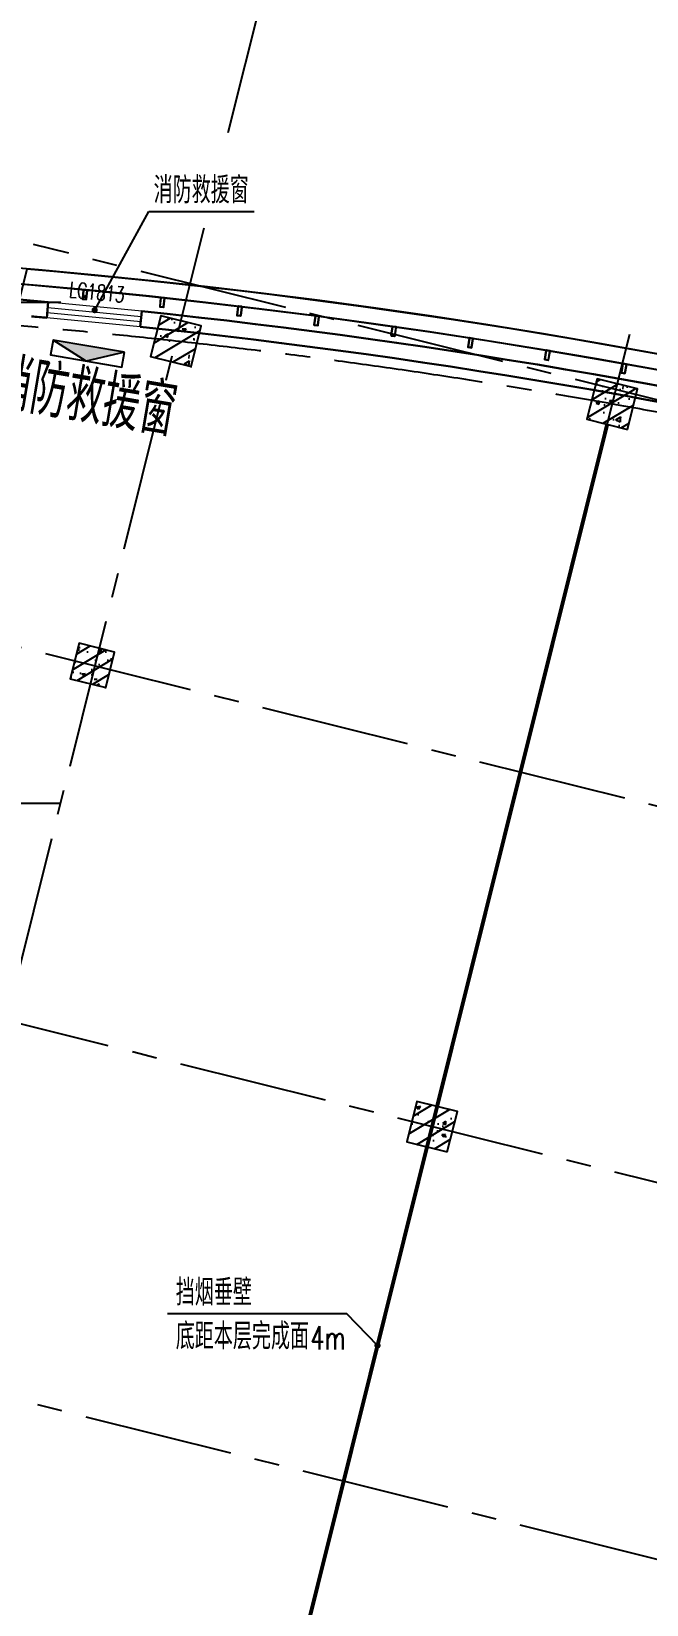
# Model space of a CAD drawing. Extents: x 138868 to 1251000, y -188972 to 132579.
# Drawn here: x 692675 to 704455, y 82828 to 112964 of the extents above; entities that cross this region are included whole.
import ezdxf
from ezdxf.enums import TextEntityAlignment as Align

# ---------------------------------------------------------------- set-up
doc = ezdxf.new("R2010")
doc.units = 0
doc.linetypes.add('CENTER2', pattern=[28.575000000000003, 19.05, -3.175, 3.175, -3.175])
doc.layers.get('0').update_dxf_attribs({"color": 8})
doc.layers.get('Defpoints').update_dxf_attribs({"color": 8})
for name, color, linetype in [('#幕墙线-平面', 8, 'Continuous'), ('#文字', 8, 'Continuous'), ('#标注', 8, 'Continuous'), ('#结构边线+内凹外凸边线', 8, 'Continuous'), ('#轴线', 8, 'CENTER2'), ('COLUMN', 8, 'Continuous'), ('CURTWALL', 8, 'Continuous'), ('DIM_LEAD', 8, 'Continuous'), ('WINDOW_TEXT', 8, 'Continuous'), ('建-填充', 8, 'Continuous'), ('救援窗', 8, 'Continuous'), ('数据中心轮廓线', 8, 'Continuous')]:
    doc.layers.add(name, color=color, linetype=linetype)
for name, color, linetype, lineweight in [('A-WALL', 8, 'Continuous', 50), ('PUB_TEXT', 8, 'Continuous', 5), ('WALL', 8, 'Continuous', 30), ('WINDOW', 8, 'Continuous', 13)]:
    doc.layers.add(name, color=color, linetype=linetype, lineweight=lineweight)
doc.styles.add('_TCH_DIM', font='SIMPLEX', dxfattribs={"bigfont": 'GBCBIG'})
doc.styles.add('_TCH_WINDOW', font='SIMPLEX', dxfattribs={"height": 3.5, "bigfont": 'GBCBIG'})
doc.styles.add('JHZX', font='jrs.shx', dxfattribs={"width": 0.6, "bigfont": 'jhz.shx'})
doc.styles.add('图纸文字', font='txt.shx', dxfattribs={"width": 0.5, "bigfont": 'HZTXT.shx'})
doc.dimstyles.new('JZBZ-300', dxfattribs={"dimscale": 300, "dimtxt": 3, "dimasz": 1.5, "dimexe": 1, "dimexo": 1, "dimgap": 0.5, "dimtad": 1, "dimdec": 0, "dimdsep": 46, "dimtxsty": 'JHZX', "dimblk1": 'ARCHTICK', "dimblk2": 'ARCHTICK', "dimsah": 1, "dimcen": 0, "dimclrd": 1, "dimclre": 1, "dimclrt": 2, "dimadec": 1, "dimazin": 2, "dimtfac": 1, "dimtdec": 0, "dimtix": 1, "dimtmove": 0, "dimatfit": 3, "dimfxl": 1, "dimtolj": 1, "dimlwd": -1, "dimlwe": -1, "dimarcsym": 1})

# ---------------------------------------------------------------- blocks, each defined once
blk = doc.blocks.new('_FZH')
at = {"layer": '建-填充', "ltscale": 300}
h = blk.add_hatch(dxfattribs=at)
h.set_pattern_fill('钢筋混凝土', color=256, scale=0.1249999999999999, angle=-90.00000000000001)
h.set_pattern_definition([(315, (-0.5000000000000284, 0.5), (0.2209708691207961, 0.2209708691207959), []), (320, (-0.5000000000000284, 0.5), (-0.07844016872824407, -0.8965752282509413), [0.09374999999999993, -1.031249999999999]), (265, (-0.5000000000000284, 0.5), (0.9402401671250143, 0.1734391670162496), [0.07499999999999994, -0.8249999999999994]), (10.45139999999998, (-0.5065366750000067, 0.4252853999999786), (0.8617994275761914, -0.7231367271425267), [0.07967523749999997, -0.8764276399999996]), (316.1842, (-0.2500000000000284, 0.5), (-0.2068987679112728, -1.334051310782055), [0.1406249999999999, -1.546874999999999]), (6.635599999999983, (-0.2672416337500465, 0.3888290687499705), (1.217647338625552, -1.168328381935879), [0.1195128599999999, -1.314641249999999]), (261.1841999999999, (-0.2500000000000284, 0.5), (1.217648251156655, -1.168327431417034), [0.1124999999999999, -1.237499999999999]), (291, (-0.3125000000000284, 0.375), (-0.5032736133316734, -0.7461338151480765), [0.09374999999999993, -1.031249999999999]), (236, (-0.3125000000000284, 0.375), (0.9064375563085658, -0.3041441649019772), [0.07499999999999994, -0.8249999999999994]), (341.4514, (-0.3544395075000182, 0.3128222087499921), (0.4031631208874401, -1.050278285726862), [0.07967523749999997, -0.8764276399999996]), (307.5, (-0.5000000000000284, 0.5), (0.4161173172891392, -0.01519981914661343), [0, -0.8149999999999995, 0, -0.8374999999999995, 0, -0.8281249999999994]), (277.5, (-0.5000000000000284, 0.5), (0.49301463985295, -0.3288369218026856), [0, -0.4774999999999997, 0, -0.7962499999999995, 0, -0.3156249999999998]), (237.5, (-0.5000000000000284, 0.7787500000000023), (-0.02819358966797485, -0.6672780452155109), [0, -0.3124999999999999, 0, -0.9749999999999995, 0, -1.293749999999999]), (227.5, (-0.5000000000000284, 0.9037500000000023), (0.1251312279153969, -0.7289827116779823), [0, -0.4062499999999997, 0, -0.6474999999999995, 0, -0.9187499999999994])])
h.paths.add_polyline_path([(-0.5000000000000284, 0.5), (-0.5000000000000284, -0.5), (0.4999999999999716, -0.5), (0.4999999999999716, 0.5)])
at = {"layer": '#结构边线+内凹外凸边线'}
blk.add_lwpolyline([(-0.5000000000000284, -0.5), (0.4999999999999716, -0.5), (0.4999999999999716, 0.5), (-0.5000000000000284, 0.5)], close=True, dxfattribs=at)
blk = doc.blocks.new('$WINLIB2D$00000001')
for points in [[(-0.4999999999999964, 0.5000000000000142), (-0.4999999999999964, -0.4999999999999858)], [(-0.4999999999999964, 0.5000000000000142), (0.5000000000000036, 0.5000000000000142)], [(0.5000000000000036, -0.4999999999999858), (0.5000000000000036, 0.5000000000000142)], [(0.5000000000000036, 0.1666666666666714), (-0.4999999999999964, 0.1666666666666714)], [(0.5000000000000036, -0.1666666666666572), (-0.4999999999999964, -0.1666666666666572)], [(-0.4999999999999964, -0.4999999999999858), (0.5000000000000036, -0.4999999999999858)]]:
    blk.add_lwpolyline(points)
blk = doc.blocks.new('A$C6e55dde9')
at = {"layer": '救援窗'}
h = blk.add_hatch(color=256, dxfattribs=at)
edge = h.paths.add_edge_path()
edge.add_arc((-838.8111760434695, -143.3865258190199), 838.811176043564, 350.47785121665, 360.0000000000175)
edge.add_arc((838.8111760437023, -143.3865258189617), 838.8111760435627, 179.9999999999825, 189.52214878335)
edge.add_line((11.55737061565742, -282.1501033917884), (692.9326290938072, 0))
edge.add_line((692.9326290939935, 5.820766091346741e-11), (-692.9326290938072, 5.820766091346741e-11))
edge.add_line((-692.9326290939935, 0), (-11.55737061584352, -282.1501033917884))
edge = h.paths.add_edge_path()
edge.add_line((-11.55737061565742, -282.1501033917302), (9.313261273291573e-11, -286.7730516374926))
edge.add_line((2.328306436538696e-10, -286.7730516374577), (11.55737061598338, -282.1501033916953))
edge.add_arc((838.8111760437023, -143.3865258189617), 838.811176043564, 179.9999999999825, 189.52214878335, ccw=False)
edge.add_arc((-838.8111760434695, -143.3865258190199), 838.8111760435627, -9.52214878335002, 1.750777300912887e-11, ccw=False)
blk.add_lwpolyline([(692.9326290939935, 5.820766091346741e-11), (-692.9326290939935, 0), (-692.9326290937606, -286.7730516374577), (692.9326290935278, -286.7730516375159)], close=True, dxfattribs=at)
blk.add_lwpolyline([(692.9326290939935, 5.820766091346741e-11), (2.328306436538696e-10, -286.7730516374577), (-692.9326290939935, 0)], dxfattribs=at)
blk = doc.blocks.new('A$Cf5e5299f')
at = {"layer": '#标注', "ltscale": 300}
blk.add_blockref('A$C6e55dde9', (0, 0), dxfattribs=at)
at = {"layer": '#文字', "style": '图纸文字', "width": 0.7}
blk.add_text('消防救援窗', height=1000, dxfattribs=at).set_placement((-1646.082231758744, -1458.181618343457))
blk = doc.blocks.new('*U3166')
blk.add_line((-8.960830237663566e-17, -20), (0, 0))
blk.add_circle((0, -24), 4)
at = {"style": 'JHZX', "width": 0.75}
blk.add_attdef('AXES', text='', height=4, dxfattribs=at).set_placement((0, -24), align=Align.MIDDLE_CENTER)
blk = doc.blocks.new('_ARCHTICK')
at = {"color": 0, "linetype": 'ByBlock', "const_width": 0.15}
blk.add_lwpolyline([(-0.5, -0.5), (0.5, 0.5)], dxfattribs=at)
blk = doc.blocks.new('*D3303')
at = {"layer": '#标注', "ltscale": 300, "transparency": 16777216}
for p, q in [((619690.8966844854, 99692.36909648812), (618493.7441984474, 101943.8854600347)), ((772030.3676290057, 79636.49725693118), (773769.463448728, 81501.44919732271))]:
    blk.add_line(p, q, dxfattribs=at)
blk.add_arc((681801.9844985382, -17121.59754685307), 134550.0001244253, 46.99999999366518, 117.9999999999996, dxfattribs=at)
at = {"layer": 'Defpoints', "color": 0, "ltscale": 300, "transparency": 16777216}
for p in [(726346.5674255104, 109840.9271025289), (619831.7381533211, 99427.48481863046), (771825.7681209628, 79417.09114646805), (681801.9844985382, -17121.59754685307)]:
    blk.add_point(p, dxfattribs=at)
at = {"layer": '#标注', "ltscale": 300, "transparency": 16777216, "xscale": 450, "yscale": 450, "zscale": 450}
for p, rotation in [((618634.5856672832, 101679.001182177), 207.9999999999996), ((773564.8639406849, 81282.0430868596), 316.9999999936652)]:
    blk.add_blockref('_ARCHTICK', p, dxfattribs=dict(at, rotation=rotation))
at = {"layer": '#标注', "ltscale": 300, "transparency": 16777216, "insert": (699442.5994007268, 116872.1755902029), "char_height": 900, "attachment_point": 5, "rotation": 352.4999999968324, "style": 'JHZX'}
blk.add_mtext('\\A1;71°', dxfattribs=at)
blk = doc.blocks.new('*D3304')
at = {"layer": '#标注', "ltscale": 300, "transparency": 16777216}
for p, q in [((747351.1665590552, 97798.35182484536), (748020.0357641212, 98971.00437009742)), ((772030.3676290058, 79636.49725693109), (772951.0654165562, 80623.82475547021))]:
    blk.add_line(p, q, dxfattribs=at)
blk.add_arc((681801.9844985381, -17121.59754685324), 133350.0001244256, 46.99999999366514, 60.29999991711373, dxfattribs=at)
at = {"layer": 'Defpoints', "color": 0, "ltscale": 300, "transparency": 16777216}
for p in [(747202.5289581486, 97537.762370729), (764935.6845109796, 87142.54036942992), (771825.7681209629, 79417.09114646801), (681801.9844985381, -17121.59754685324)]:
    blk.add_point(p, dxfattribs=at)
at = {"layer": '#标注', "ltscale": 300, "transparency": 16777216, "xscale": 450, "yscale": 450, "zscale": 450}
for p, rotation in [((747871.3981632144, 98710.414915981), 150.2999999171138), ((772746.4659085132, 80404.41864500713), 316.9999999936651)]:
    blk.add_blockref('_ARCHTICK', p, dxfattribs=dict(at, rotation=rotation))
at = {"layer": '#标注', "ltscale": 300, "transparency": 16777216, "insert": (761196.32746777, 90763.25235255389), "char_height": 900, "attachment_point": 5, "rotation": 323.64999995538943, "style": 'JHZX'}
blk.add_mtext('\\A1;13.3°', dxfattribs=at)
blk = doc.blocks.new('*D3305')
at = {"layer": '#标注', "ltscale": 300, "transparency": 16777216}
for p, q in [((713808.2513159963, 111248.5271582599), (714134.8458755375, 112558.4263906635)), ((747351.1665590551, 97798.35182484557), (748020.0357641212, 98971.0043700982))]:
    blk.add_line(p, q, dxfattribs=at)
blk.add_arc((681801.9844985381, -17121.59754685304), 133350.0001244262, 60.29999991711374, 75.99999999999899, dxfattribs=at)
at = {"layer": 'Defpoints', "color": 0, "ltscale": 300, "transparency": 16777216}
for p in [(713735.6747473164, 110957.4384403771), (737030.7245299306, 104253.8893017249), (747202.5289581484, 97537.76237072906), (681801.9844985381, -17121.59754685304)]:
    blk.add_point(p, dxfattribs=at)
at = {"layer": '#标注', "ltscale": 300, "transparency": 16777216, "xscale": 450, "yscale": 450, "zscale": 450}
for p, rotation in [((714062.2693068574, 112267.3376727807), 165.999999999999), ((747871.3981632147, 98710.41491598173), 330.2999999171137)]:
    blk.add_blockref('_ARCHTICK', p, dxfattribs=dict(at, rotation=rotation))
at = {"layer": '#标注', "ltscale": 300, "transparency": 16777216, "insert": (731655.221141472, 107205.6212330963), "char_height": 900, "attachment_point": 5, "rotation": 338.1499999585564, "style": 'JHZX'}
blk.add_mtext('\\A1;15.7°', dxfattribs=at)
blk = doc.blocks.new('*D3306')
at = {"layer": '#标注', "ltscale": 300, "transparency": 16777216}
for p, q in [((681801.9844985388, 115178.402575583), (681801.9844985389, 116528.4025775727)), ((713808.2513159964, 111248.5271582599), (714134.8458755373, 112558.4263906631))]:
    blk.add_line(p, q, dxfattribs=at)
blk.add_arc((681801.9844985381, -17121.59754685307), 133350.0001244258, 75.99999999999899, 89.9999999999997, dxfattribs=at)
at = {"layer": 'Defpoints', "color": 0, "ltscale": 300, "transparency": 16777216}
for p in [(681801.9844985388, 114878.4025755831), (703428.4105648465, 114463.0528831377), (713735.6747473165, 110957.4384403771), (681801.9844985381, -17121.59754685307)]:
    blk.add_point(p, dxfattribs=at)
at = {"layer": '#标注', "ltscale": 300, "transparency": 16777216, "xscale": 450, "yscale": 450, "zscale": 450}
for p, rotation in [((681801.9844985389, 116228.4025775728), 179.9999999999997), ((714062.2693068574, 112267.3376727803), 345.999999999999)]:
    blk.add_blockref('_ARCHTICK', p, dxfattribs=dict(at, rotation=rotation))
at = {"layer": '#标注', "ltscale": 300, "transparency": 16777216, "insert": (698126.3830628227, 115829.9595890002), "char_height": 900, "attachment_point": 5, "rotation": 352.9999999999993, "style": 'JHZX'}
blk.add_mtext('\\A1;14°', dxfattribs=at)
blk = doc.blocks.new('LZ')
at = {"layer": '#幕墙线-平面', "ltscale": 250}
for points in [[(-32.49999999988358, -9.730402962304652e-05, -0.414213562373095), (-40.00002245465294, 7.499880241084611), (-40.00051645992789, 172.4998802403279, -0.414213562373095), (-32.50053891458083, 179.9999026951264), (32.49946108506992, 180.0000973032147, -0.414213562373095), (39.99948353983928, 172.5001197580132), (39.9999775448814, 7.500119758740766, -0.4142135623730949), (32.49999999976717, 9.730400051921606e-05)], [(-32.50001796381548, 5.999902695941273, -0.4142135623730951), (-34.00002245488577, 7.499898204987403), (-34.00051645981148, 172.4998982042016, -0.4142135623730951), (-32.50052095076535, 173.9999026951555), (32.49947904876899, 174.0000973032147, -0.4142135623730951), (33.99948353983928, 172.5001017941977), (33.9999775448814, 7.500101794925286, -0.4142135623730951), (32.49998203583527, 6.000097303971415)]]:
    blk.add_lwpolyline(points, format="xyb", close=True, dxfattribs=at)

msp = doc.modelspace()

# ---------------------------------------------------------------- linework, layer by layer
at = {"layer": '#幕墙线-平面', "ltscale": 500}
msp.add_lwpolyline([(761785.7021367899, 80236.5293820416, 0.2860734634963688), (629644.3737756824, 97576.19508340204, 0.4324632496480859), (625892.3873621356, 86538.02304446994), (640625.2731387625, 58829.49485344224, 0.3897332674103929), (650836.5475836173, 55230.53932774154, -0.2739152575343032), (730366.7564053333, 44807.01384322852, 0.3893999561442285), (741154.2845651149, 45646.18442381307), (762558.2004719381, 68599.07411428931, 0.4327152502695922)], format="xyb", close=True, dxfattribs=at)
at = {"layer": '#幕墙线-平面'}
msp.add_lwpolyline([(761595.2647135956, 80004.72431771568, 0.2860734634963688), (629768.5585628725, 97303.10510073969, 0.432463249648085), (626157.271639935, 86678.86451341532), (640890.1574166203, 58970.33632227796, 0.3897332674103919), (650718.5090697638, 55506.34162876027, -0.2739152575343032), (730551.8826010458, 45043.08224785113, 0.3893999561442295), (740934.8784545397, 45850.78393173584), (762338.7943614523, 68803.67362230801, 0.4327152502695888), (761595.2647205242, 80004.72431202367)], format="xyb", dxfattribs=at)
at = {"layer": '#轴线', "ltscale": 150}
for p, q in [((684080.6178909391, 61461.40198159701), (695983.175158265, 109199.9517297034)), ((743294.9558807765, 96270.12496457488), (692712.6620369172, 108881.7072678914)), ((670368.7748305406, 107778.4023969982), (693235.1942601376, 107778.4023969982)), ((692231.1019916576, 59429.25805855973), (704133.6592589831, 107167.8078066662)), ((741468.4455689988, 88944.3922311911), (690886.151725139, 101555.9745345077)), ((670368.7748305725, 98178.40233790182), (693235.1942601695, 98178.40233790182)), ((748212.8874651808, 80048.5183661987), (689192.6984016527, 94763.9042328361)), ((738081.5389762865, 75360.2518455938), (687499.2451324551, 87971.83414890448))]:
    msp.add_line(p, q, dxfattribs=at)
msp.add_arc((681801.9845202183, -17121.59760284243), 124899.9999998406, 45.62366798156813, 118.9562780656252, dxfattribs=at)
at = {"layer": 'A-WALL', "const_width": 75}
msp.add_lwpolyline([(692956.8677936664, 62340.14546348597), (703702.364466018, 105437.9786383249)], dxfattribs=at)
at = {"layer": 'CURTWALL'}
msp.add_lwpolyline([(627737.8805416012, 96357.75140379427, -0.2908992325011202), (761595.2648710769, 80004.72431165114, -0.4327152502716877), (762338.7945111117, 68803.6736218388), (740934.8786046377, 45850.78393173695, -0.3893999561661724), (730551.8827509871, 45043.08224797505, 0.2739152575397938), (650718.5092216709, 55506.34162953566, -0.3897332673818215), (640890.1575669281, 58970.33632188418), (626157.271790033, 86678.86451341637, -0.432463249619753), (629768.5587127474, 97303.10510063928, -0.08556401828085222), (671084.7853147958, 108120.6941065352)], format="xyb", dxfattribs=at)
at = {"layer": 'DIM_LEAD'}
for p, q in [((693885.4212146131, 107625.6331039791), (694920.8998460835, 109513.9726777082)), ((694920.8998460835, 109513.9726777082), (696941.969451501, 109513.9726777082)), ((698717.0902436341, 88397.46159184154), (695281.344035604, 88397.46159184154)), ((699302.6145255766, 87791.54546487721), (698717.0902436341, 88397.46159184154))]:
    msp.add_line(p, q, dxfattribs=at)
at = {"layer": 'DIM_LEAD', "const_width": 60}
for points in [[(693870.9969048202, 107599.3283651096, 1), (693899.8455244061, 107651.9378428487, 1)], [(699323.4616057626, 87769.9723508759, 1), (699281.7674453906, 87813.11857887852, 1)]]:
    msp.add_lwpolyline(points, format="xyb", close=True, dxfattribs=at)
at = {"layer": 'WALL'}
for p, q in [((692967.0219789841, 107479.1694920137), (692995.9463695583, 107777.7796506989)), ((694787.5610663577, 107604.2377876996), (694758.6366757834, 107305.6276290145))]:
    msp.add_line(p, q, dxfattribs=at)
for centre, radius, start, end in [((681801.9819786181, -17121.60049683967), 125400.0000000996, 84.87861431274243, 85.1309932747686), ((681801.9819786185, -17121.60049684043), 125400.0000001003, 68.09633819382181, 84.05617978798189), ((681801.9819786167, -17121.60049683892), 125100.0000000989, 84.87960046216887, 85.01393313417105), ((681801.9819786185, -17121.60049684031), 125100.0000001002, 68.09732434386598, 84.05519364640388)]:
    msp.add_arc(centre, radius, start, end, dxfattribs=at)
at = {"layer": '数据中心轮廓线'}
msp.add_lwpolyline([(634798.053648137, 99782.76704069378, -0.07427249549824926), (671011.2840356373, 108415.4916355753), (673463.9465926089, 98578.39941566746), (690140.0232247936, 98578.40212819184), (692592.6851224632, 108415.4916298101, -0.07427249536330699), (728805.9154426176, 99782.7670407251, -0.07427249536330699)], format="xyb", dxfattribs=at)

# ---------------------------------------------------------------- block references
at = {"layer": '#幕墙线-平面', "ltscale": 300}
for p, xscale, rotation in [((693705.9992150259, 108013.4671060111), -1, 174.5658439220602), ((695188.6235347637, 107863.5530419129), -1, 173.8865935770262), ((696669.3664553959, 107696.0731831546), -1, 173.2073432319924), ((698148.0198687916, 107511.0510678667), -1, 172.5280928869586), ((699624.3759604855, 107308.5126996224), -1, 171.8488425419246), ((701098.2272388847, 107088.4865437822), -0.9999999999999998, 171.1695921968908), ((702569.3665644303, 106851.0035234938), -1, 170.4903418518568), ((704037.5871787101, 106596.0970153463), -0.9999999999999998, 169.811091506823)]:
    msp.add_blockref('LZ', p, dxfattribs=dict(at, xscale=xscale, rotation=rotation))
at = {"layer": '#标注'}
ref = msp.add_blockref('*U3166', (696437.632451057, 111023.4258804484), dxfattribs=dict(at, xscale=-300.0000000000002, yscale=300.0000000000001, zscale=300.0000000000001, rotation=166.0000000000068))
ref.add_attrib('AXES', 'A7', dxfattribs={"layer": '0', "height": 1200, "rotation": 346.0000000000068, "style": 'JHZX', "width": 0.7500000000000001}).set_placement((698179.4700993737, 118009.5551096358), align=Align.MIDDLE_CENTER)
ref = msp.add_blockref('*U3166', (704779.0096646317, 109756.9124147999), dxfattribs=dict(at, xscale=-300.0000000000002, yscale=300.0000000000001, zscale=300.0000000000001, rotation=166.0000000000068))
ref.add_attrib('AXES', 'A8', dxfattribs={"layer": '0', "height": 1200, "rotation": 346.0000000000068, "style": 'JHZX', "width": 0.7500000000000001}).set_placement((706520.8473129484, 116743.0416439873), align=Align.MIDDLE_CENTER)
at = {"layer": '#标注', "ltscale": 300, "rotation": 350.366489091847}
msp.add_blockref('A$Cf5e5299f', (693773.5342417555, 106932.7604993514), dxfattribs=at)
at = {"layer": 'COLUMN'}
for p, xscale, yscale, zscale, rotation in [((695442.474621, 107031.32032409), 799.9999999999869, 799.9999999999869, 799.9999999999869, 76.0000000000087), ((703799.1330231742, 105826.0967660854), 799.9999999999869, 799.9999999999869, 799.9999999999869, 76.0000000000087), ((693842.0359810647, 100818.989816343), 700.0000000000591, 700.0000000000591, 700.0000000000591, 75.99999999999785), ((700347.5815988691, 91982.67971460044), 799.9999999999869, 799.9999999999869, 799.9999999999869, 75.99999999999152)]:
    msp.add_blockref('_FZH', p, dxfattribs=dict(at, xscale=xscale, yscale=yscale, zscale=zscale, rotation=rotation))
at = {"layer": 'WINDOW'}
ref = msp.add_blockref('$WINLIB2D$00000001', (693877.291523118, 107541.7036444731), dxfattribs=dict(at, xscale=-1800, yscale=300.0000000000001, zscale=1800, rotation=354.4673970493885))
ref.add_attrib('A', 'LC1813', (693386.91509296, 107872.6576850289), dxfattribs={"layer": 'WINDOW_TEXT', "height": 297.5, "rotation": 354.4673970493885, "style": '_TCH_WINDOW', "width": 0.7058823529411765})

# ---------------------------------------------------------------- texts
at = {"layer": 'PUB_TEXT', "style": '_TCH_DIM'}
for s, p in [('消防救援窗', (695013.9907280968, 109671.4726777082)), ('挡烟垂壁', (695438.844035604, 88554.96159184154)), ('底距本层完成面', (695438.844035604, 87714.96159184154))]:
    msp.add_text(s, height=506.3829787234042, dxfattribs=at).set_placement(p)
at = {"layer": 'PUB_TEXT', "style": '_TCH_DIM', "width": 0.7058823529411765}
msp.add_text('4m', height=446.25, dxfattribs=at).set_placement((698019.1631845401, 87714.96159184154))

# ---------------------------------------------------------------- dimensions: what is measured, and where the dimension line sits
at = {"layer": '#标注', "ltscale": 300}
for base, center, p1, p2, picture, middle in [((726346.5674255104, 109840.9271025289), (681801.9844985381, -17121.59754685307), (771825.7681209627, 79417.09114646801), (619831.738153321, 99427.48481863044), '*D3303', (699442.599400727, 116872.175590203)), ((703428.4105648465, 114463.0528831377), (681801.9844985381, -17121.59754685307), (713735.6747473164, 110957.4384403771), (681801.9844985388, 114878.402575583), '*D3306', (698126.3830628226, 115829.9595890002)), ((737030.7245299306, 104253.8893017249), (681801.9844985381, -17121.59754685307), (747202.5289581483, 97537.76237072906), (713735.6747473164, 110957.4384403771), '*D3305', (731655.221141472, 107205.6212330963)), ((764935.6845109796, 87142.54036942992), (681801.9844985381, -17121.59754685318), (771825.7681209629, 79417.09114646801), (747202.5289581486, 97537.76237072906), '*D3304', (761196.3274677699, 90763.25235255389))]:
    dim = msp.add_angular_dim_3p(base=base, center=center, p1=p1, p2=p2, dimstyle='JZBZ-300', override={"dimclrd": 256, "dimclre": 256, "dimclrt": 256}, dxfattribs=at)
    dim.commit()
    dim.dimension.update_dxf_attribs({"geometry": picture, "text_midpoint": middle})

doc.saveas('drawing.dxf')
